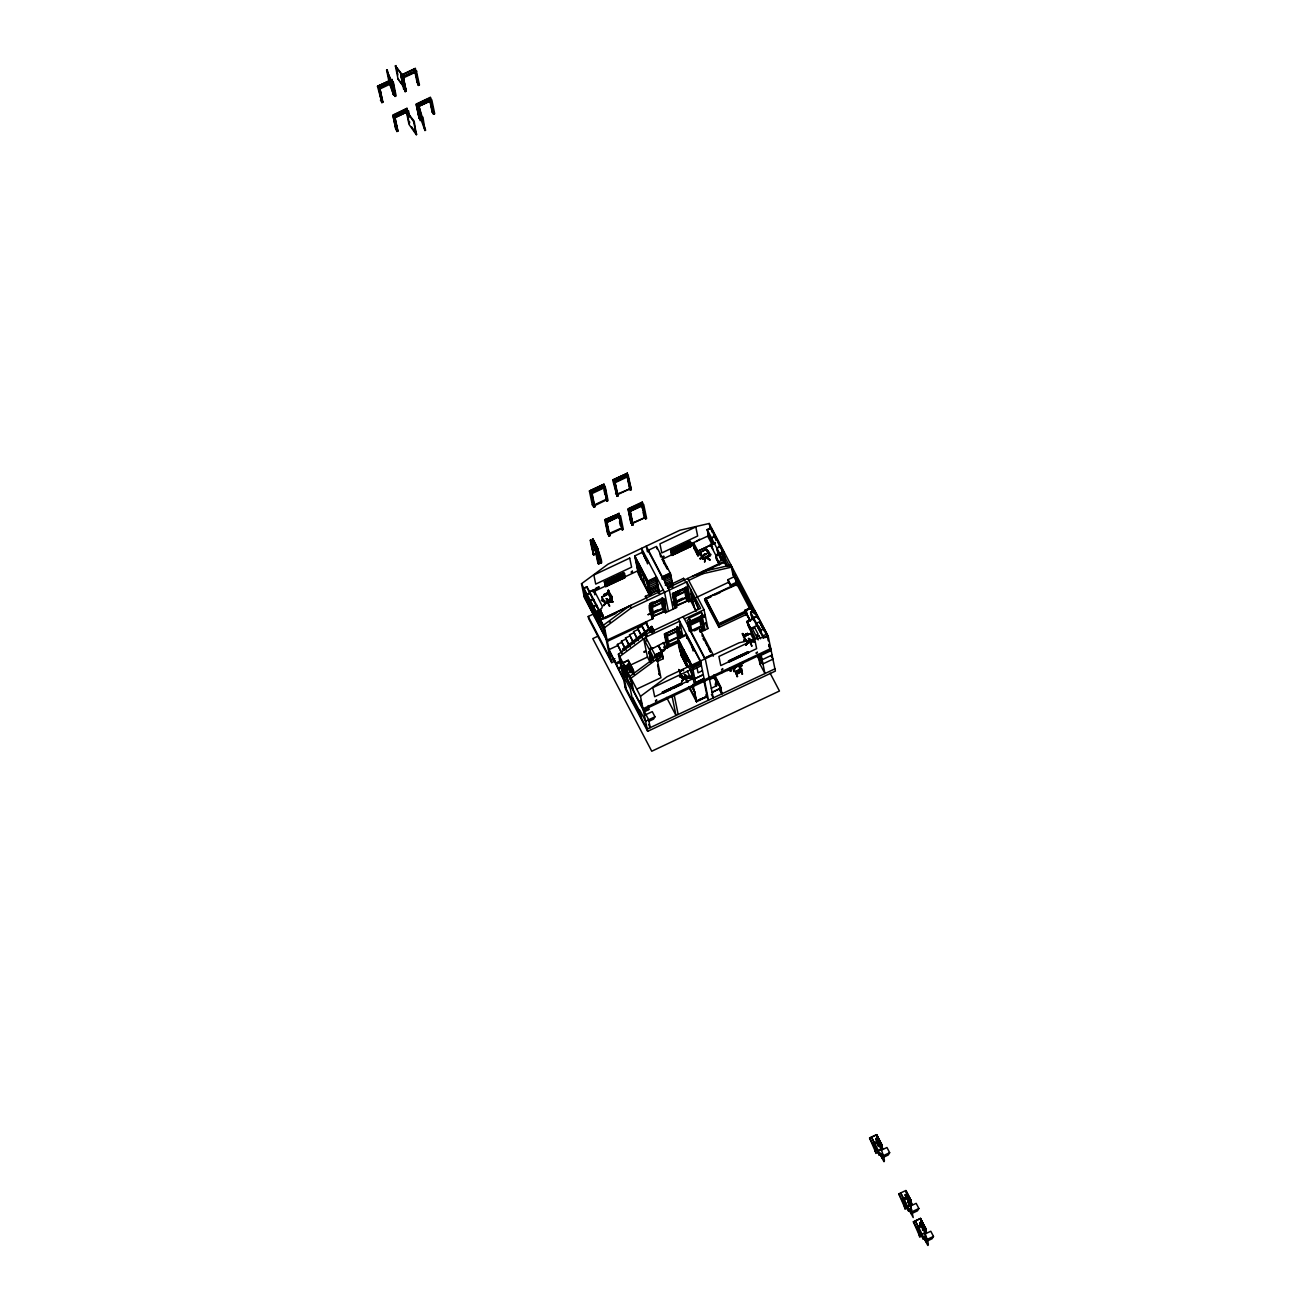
<?xml version="1.0" encoding="UTF-8"?>
<svg xmlns="http://www.w3.org/2000/svg" width="1311" height="1311" viewBox="0 0 1311 1311"><rect width="100%" height="100%" fill="white"/><g stroke="black" fill="none" stroke-linecap="round" stroke-linejoin="round"><path stroke-width="1.5" d="M706.432 556.7L710.12 559.617M734.422 574.497L735.078 575.742L734.488 574.382M752.121 606.534C752.973 609.009 750.334 603.437 750.908 606.567M752.317 607.681L752.022 606.698L754.186 611.582M663.284 643.619L663.284 642.914C663.628 640.948 665.759 648.781 664.398 646.929M696.485 701.631L694.715 691.815L691.864 686.358M604.895 594.768L608.189 592.474L604.174 594.375L604.666 596.095M604.207 596.325L604.174 594.375M607.321 600.372L607.354 602.323L607.321 600.372L611.336 598.471L607.829 600.34L607.812 602.093L607.829 600.34M703.204 558.011L699.976 558.978L702.893 557.109M706.367 556.536L710.054 559.977L705.908 557.208L704.597 562.19L704.892 557.29M710.824 554.93C710.857 552.767 710.447 556.88 707.907 556.11M626.937 666.103L623.987 666.562M733.832 575.513C733.914 578.364 733.799 571.825 733.636 575.447M705.826 556.618L705.351 556.438M696.567 700.877L707.219 696.567L696.502 701.762L688.734 686.833M609.369 622.102L610.238 621.693M644.619 715.232L652.272 711.627L654.976 716.789L653.55 719.116L648.961 721.279M880.812 1150.419L886.957 1147.518L889.661 1152.68L888.219 1155.007L882.09 1157.908L880.123 1154.139M910.047 1206.235L916.176 1203.351L918.88 1208.513L917.454 1210.84L911.325 1213.724L909.359 1209.955M924.665 1234.143L930.794 1231.258L933.498 1236.42L932.072 1238.748L925.943 1241.632L923.96 1237.879M608.091 601.438L613.024 601.602M687.882 676.935L691.143 677.59L686.063 678.016M750.253 641.472L755.349 641.833L750.351 641.325M604.715 601.421L601.372 600.438L604.732 600.471M606.944 602.257L603.634 605.748L605.371 602.732M606.403 601.88L603.486 605.42L606.878 601.929M609.468 606.337L607.239 601.962M608.157 601.765L613.089 601.929L609.746 600.962M682.834 677.394L679.491 676.427L682.867 676.443M687.587 682.31L684.997 677.902L681.769 681.736L683.49 678.705M684.539 677.853L681.622 681.392L684.997 677.902M686.227 677.41L690.979 678.213L690.995 677.246M743.616 640.342L746.991 640.358M751.711 646.225C750.171 642.324 749.761 639.67 745.68 644.979L748.597 641.44M748.663 641.767L745.746 645.307L749.122 641.816M623.02 649.125L651.157 626.904L651.6 627.74L623.741 650.01L623.02 649.125L624.61 649.355L623.741 650.01L623.249 648.929M623.446 649.961L651.6 627.74M615.383 660.924L611.713 662.661L604.535 627.674L630.952 608.157L686.767 581.838L700.648 608.353L644.832 634.671L618.415 654.189L625.593 689.176L647.667 731.325L775.375 671.085L771.163 650.567L768.672 645.831M682.752 636.294L679.655 621.201L646.077 637.031L619.661 656.565L622.201 668.987M628.559 669.708L627.723 664.349L632.836 674.116M646.52 641.03L645.749 637.277L657.073 658.909L630.984 678.197L633.524 690.618M647.667 731.325L640.489 696.338L666.906 676.804L739.109 642.8L768.18 636.097L770.999 649.781L643.291 710.021L621.217 667.873M876.6 1142.209L878.436 1145.699C869.603 1123.216 887.088 1159.596 883.991 1161.71L879.73 1153.582M876.059 1148.977L875.125 1144.454L877.764 1142.487L875.945 1138.997M882.369 1153.827L879.304 1155.286L878.403 1150.73L881.287 1148.6M905.835 1198.025L903.05 1199.352L905.819 1197.926L905.409 1194.649L910.522 1204.416L907.638 1206.546L908.572 1211.085L911.604 1209.66L910.473 1207.497M905.278 1204.809L904.344 1200.27L906.999 1198.303L905.18 1194.829M919.486 1230.75L917.651 1227.145L920.42 1225.834C916.471 1212.478 931.007 1245.155 927.827 1245.45L923.567 1237.305M922.715 1235.683L919.65 1237.125L918.028 1229.243L923.19 1238.993L922.256 1234.454L925.14 1232.324M647.011 622.643L607.337 641.358L584.313 597.39L581.51 583.723L608.091 564.123L679.983 530.218L709.218 523.482L768.18 636.097M624.151 666.43L626.445 665.349L624.61 666.644M626.855 666.168L624.56 667.315M395.365 65.911L403.264 75.907L405.394 89.427L398.069 79.053L395.365 65.911L402.69 76.267L406.23 91.147L405.165 91.655L402.035 77.333L416.587 71.155L402.035 77.333M398.069 79.053L405.951 89.066M406.279 111.189L414.178 121.186L416.308 134.705L408.983 124.332L406.279 111.189L413.604 121.546L416.308 134.705M705.564 557.355L709.693 560.125M655.09 654.861L663.972 650.649A3.146 2.901 -11.6 0 0 665.218 647.273L665.07 646.946M662.891 657.778L661.924 651.747L663.972 650.649M379.698 87.837L382.943 102.127L381.878 102.635L377.502 86.28L392.071 79.414L395.234 95.637L393.021 81.577L378.748 88.312L393.021 81.577M403.69 89.214L400.855 75.448L415.358 68.434L400.789 75.301L404.87 91.098M392.153 79.561L377.502 86.28M391.432 80.184L378.404 86.329L379.42 88.279L392.464 82.134L391.383 79.922M414.718 69.204L401.69 75.35L402.706 77.3L415.751 71.155L414.669 68.926M393.316 82.134L396.135 95.916L395.07 96.424L391.923 81.856L379.534 87.853L378.65 86.182M380.206 88.82L392.333 83.101M406.23 91.147L403.493 77.841L415.62 72.121L415.112 71.138M403.624 89.082L404.689 88.574L401.92 75.055L402.821 76.874L415.243 71.007L414.374 69.336M418.258 82.347L417.488 82.708L419.422 84.936L418.356 85.428L415.358 68.434M382.288 101.226L379.666 87.64L382.288 101.226L381.403 99.554L380.403 100.193M394.709 95.375L392.202 84.035M417.98 84.396L415.21 70.876M395.889 129.412L392.776 115.089L407.033 108.354L393.071 115.647L395.889 129.412L397.528 131.084L394.414 115.827M416.964 104.372L419.176 118.432L416.062 104.11L430.319 97.375L433.859 113.959L433.154 111.156L432.073 111.664L433.613 114.237L434.695 113.729L431.794 99.816L417.226 106.683L420.126 120.596L421.192 120.104L418.422 106.584L430.877 100.865L429.992 99.194L417.57 105.044L418.455 106.715M419.569 115.466L417.226 104.061L429.352 98.341L429.861 99.325M419.176 118.432L416.357 104.667L430.614 97.932M393.677 115.352L396.84 131.592L397.905 131.084L394.267 115.892L406.689 110.042M407.557 111.714L395.168 117.695L394.3 116.023M395.594 128.855L396.676 128.363L397.036 129.396M409.868 122.136L408.786 122.644L409.458 123.545M418.881 117.875L419.962 117.367L421.192 120.104M593.08 504.538L592.31 504.899L589.409 490.986L603.994 484.12L607.14 500.343L604.928 486.283L590.671 493.018L604.928 486.283M612.696 480.006L627.346 473.271L612.696 480.006L617.071 496.361L618.136 495.853L614.859 481.366M604.06 484.267L589.409 490.986M603.355 484.89L590.311 491.035L591.327 492.985L604.371 486.84L603.289 484.628M626.625 473.894L613.597 480.055L614.613 482.006L627.658 475.86L626.576 473.632M606.551 499.852L594.194 505.931L591.163 491.986L603.552 486.135L591.458 492.543M618.136 495.853L616.596 493.28L613.827 479.76L614.728 481.579L627.117 475.713L630.263 490.134L631.328 489.642L628.215 475.303L613.958 482.038L628.215 475.303M590.261 490.773L593.785 507.341L594.866 506.833L592.13 493.526L604.24 487.807L603.732 486.84M615.416 482.546L627.527 476.827L626.822 475.156L614.728 481.563M593.309 504.26L592.31 504.899M615.531 493.788L616.596 493.28M606.256 499.294L593.867 505.128L594.866 506.833M617.137 494.149L629.821 488.872L617.432 494.706M606.616 500.081L603.699 486.643M630.263 490.134L629.903 489.101M593.49 506.783L591.277 492.723M605.748 498.393L606.977 501.13L608.042 500.622L605.223 486.84M604.682 519.795L619.251 513.617L604.682 519.795L607.812 534.118L605.6 520.057M629.903 511.028L632.738 524.81L630.804 522.581L627.969 508.815L642.243 502.08L645.766 518.664L644.75 516.698M618.481 515.01L617.973 514.027L605.862 519.746L609.451 535.789L608.419 533.839M641.915 502.932L644.881 517.632L632.492 523.466L629.788 510.323L642.177 504.489L641.259 503.047L629.149 508.766L629.608 509.537M631.099 523.138L628.264 509.373L642.537 502.637M606.206 520.729L618.628 514.879L619.497 516.55L607.075 522.401L606.174 520.598M606.518 521.303L618.612 514.895M606.927 521.876L609.828 535.789L608.746 536.297L605.846 522.384L620.496 515.649L623.315 529.415L622.25 529.923L621.365 528.251M630.362 511.421L629.493 509.75L641.898 503.899L642.783 505.571L630.329 511.29L633.115 524.81L631.968 525.17L629.133 511.388L643.701 504.522L646.602 518.435L645.536 518.943L644.651 517.271M593.506 542.934C588.475 526.891 604.6 562.96 601.159 563.173L597.816 548.768M591.572 541.033L593.654 555.045C583.411 517.829 601.061 560.469 597.963 563.288L592.851 538.936M590.966 540.968L593.113 539.968M594.244 544.147L593.408 540.165L597.242 549.063L599.176 558.453M607.812 534.118L619.546 528.89M632.23 523.122L644.881 517.632M609.222 534.446L621.611 528.612L618.628 513.912M595.243 549.981L597.242 549.063M595.718 550.046L597.865 549.03M595.964 550.341L590.311 540.296M598.34 549.407L592.703 539.001M593.146 554.078L595.882 553.471M596.194 553.684L594.424 554.684M597.963 563.288L600.651 562.19L601.159 563.173M600.635 562.55L598.783 564.123M649.682 595.522L638.408 573.989L634.704 555.913L643.127 551.931L643.881 555.553M635.229 556.782L638.113 562.894L641.669 579.806L638.113 562.894M635.294 558.437L638.457 564.549M635.655 560.19L645.291 578.528M693.978 548.293L697.927 555.831L698.681 555.471L692.29 543.164L708.497 535.789L707.153 529.595L710.988 527.792L723.525 551.784M585.64 599.16L583.346 588.344L586.935 586.656L599.356 610.369L600.7 616.875L603.24 615.678L600.34 610.205M707.301 529.923L711.119 528.12M583.493 588.672L587.066 586.984L587.459 588.819M638.473 563.009L647.896 581.576L656.336 577.594M604.404 581.805L623.954 572.579L624.544 573.694L625.314 577.446L605.748 586.673L604.404 581.805L605.748 586.673M670.626 550.571L690.192 541.345L690.782 542.459L691.553 546.212L671.986 555.438L670.626 550.571L671.986 555.438M637.113 567.335L640.26 573.333M604.977 582.92L624.544 573.694M671.216 551.685L690.782 542.459M595.341 588.59L598.93 586.689M631.328 572.186L632.361 570.924M662.563 556.667L663.792 556.093M699.664 539.182L696.174 541.607M589.508 591.654L593.703 589.671L602.06 605.715A3.409 3.13 -11.6 0 1 600.553 609.336L601.028 613.564M631.246 572.022L632.558 571.612M637.703 568.892L640.866 575.005L638.49 570.4M590.179 591.753L593.85 590.032M692.995 543.491L693.748 543.131L697.698 550.669L696.928 551.03L692.995 543.491L694.158 548.506L694.011 543.754L693.257 544.114L697.927 555.831M605.174 585.558L606.337 585.001L605.567 581.265L606.911 586.115L606.337 585.001M612.532 582.084L613.695 581.527L614.335 582.625L612.925 577.79M637.965 570.121L641.095 576.119M671.396 554.324L672.559 553.766L673.215 554.864L671.789 550.03M679.983 550.276L681.146 549.719L681.802 550.8L680.376 545.966M681.605 545.392L682.965 550.259L682.375 549.145L683.605 548.572L684.244 549.653L682.834 544.819M689.029 541.902L690.323 546.785L690.192 541.345M590.245 593.014L586.656 594.719L587.033 596.554M593.08 591.9L618.333 579.986M621.938 578.282L638.178 570.629M661.793 559.486L693.634 544.475M641.685 569.121L645.11 585.804M638.424 572.35L641.538 579.593M711.562 538.067L715.396 536.265M608.075 590.376L611.434 596.784L611.647 600.291L608.288 593.867L608.075 590.376L611.893 596.571L612.155 600.34L605.108 603.666L601.683 596.98L608.746 593.654L608.533 590.147M696.764 550.8L697.518 550.44L698.681 555.471M604.404 594.784L608.435 593.096M641.325 577.233L637.949 571.35L648.306 591.916M715.2 542.508L712.758 543.934L711.447 537.854L715.282 536.052L716.199 540.181M710.496 545.163L696.698 551.669L710.496 545.163L715.773 555.159L716.658 559.863M711.906 544.212L715.314 542.738M715.085 542.983L712.02 544.426L707.645 536.052M601.749 597.242L608.746 593.654L612.155 600.34M608.501 594.293L608.746 590.573M699.55 552.537L706.596 549.211L710.021 555.897L702.958 559.223L699.55 552.537L702.958 559.223M699.599 552.8L706.596 549.211M645.307 578.643L644.881 575.234L649.748 595.26M667.446 568.777L667.102 567.139M700.598 553.734L702.991 557.355L700.598 553.734L700.648 554.635L701.057 553.521M709.579 554.242L707.645 550.407L707.448 551.947M707.235 551.521L707.645 550.407M720.575 546.179L716.756 547.982L717.953 553.848M592.982 606.813L596.571 605.125L596.947 606.96M716.871 548.211L720.706 546.392L721.083 548.244M709.284 552.357L709.956 555.635L702.909 558.961L702.45 556.093L709.284 552.357L702.237 555.667L702.68 558.552L709.743 555.225M607.534 600.782L611.565 598.898M608.042 600.766L611.565 599.094M611.418 599.881L611.663 596.161M605.108 603.666L612.106 600.077M648.24 583.215L656.647 579.134M709.562 554.078L707.448 551.243M656.975 580.773L648.568 584.853L635.868 559.961L637.736 569.007M670.708 575.005L662.268 578.987L661.94 577.348L670.363 573.366L656.467 546.441L648.044 550.423L661.924 576.938L670.347 572.956L672.723 584.526M662.284 579.085L670.724 575.119M648.945 586.656L657.352 582.576L655.779 579.577M715.675 555.061L718.739 553.619M598.16 623.086L595.768 612.057L599.356 610.369M723.492 551.685L719.69 553.586L707.153 529.595M664.333 580.052L671.068 576.758L669.495 573.759M715.888 556.11L718.952 554.651L715.986 556.225L719.477 564.844L716.543 559.24M611.713 662.661L588.688 618.694L588.229 616.465L593.785 613.843M649.306 588.442L657.712 584.362L656.139 581.347M596.046 613.794L599.635 612.09M664.628 581.822L671.412 578.512M647.962 589.901L650.076 594.522M649.65 590.114L658.089 586.148M647.945 591.146L647.732 588.786L650.633 594.899L647.863 581.035L656.287 577.053L659.63 593.326M649.666 590.229L658.106 586.246L656.516 583.149M665.005 583.641L671.789 580.314M596.685 616.875L600.274 615.187M650.043 591.998L658.45 587.918M724.475 556.798L720.673 558.715L717.936 553.439M603.093 625.232L598.488 616.449L596.947 617.17L604.617 631.82M724.344 563.583L723.131 557.65L724.655 556.929L729.768 566.696M650.387 593.686L658.81 589.704L657.237 586.705M724.819 558.486L720.984 560.305L719.575 553.373L723.41 551.554L724.967 558.814L718.838 561.714M645.733 597.996L645.389 596.341L658.843 589.819M672.068 586.804L671.298 584.132L683.555 578.348L685.014 581.134M667.381 586.492L672.543 583.952M599.455 620.103L663.284 589.95M668.036 587.705L724.098 561.321L726.802 566.483L726.196 563.517M601.061 619.562L631.033 605.42M667.725 588.213L672.609 585.902M692.192 576.561L724.295 562.304L724.098 561.321M667.758 588.311L672.625 586.017M605.125 618.513L616.055 613.351M696.977 575.185L713.364 567.45M688.685 580.396L702.942 573.677L732.013 567.04L734.209 577.676M654.631 602.06C644.045 601.274 652.288 618.104 652.567 618.136L649.732 604.371M679.54 590.311L672.412 593.67L675.231 607.452M649.797 604.633L657.942 600.782M673.084 593.654L682.851 589.032M649.42 605.207C667.496 595.112 664.005 595.26 665.595 611.991M672.707 594.227L686.669 586.951M584.067 596.144L607.075 640.112L653.32 618.481L650.584 605.174L662.694 599.455L662.186 598.471M662.022 597.783L665.431 612.761L676.607 607.501L673.87 594.178L685.981 588.475L688.717 601.782L690.635 600.7L686.767 581.838M675.116 595.21L679.77 593.014M651.977 606.846L655.074 605.371M675.247 595.866L679.901 593.67M598.324 635.999L592.785 638.621L651.747 751.236L779.455 691.012L770.098 673.133M695.748 609.631C692.978 607.419 688.734 584.788 693.077 596.62A17.043 1.721 64.7 0 1 698.435 608.386M648.175 614.728L649.404 614.154M648.093 614.564L649.322 613.99M653.058 612.106L657.712 609.91M677.885 600.389L682.539 598.193M676.46 601.782L685.932 597.292L684.85 592.031L675.542 596.423L676.623 601.683M733.767 576.152L734.57 574.874M735.209 578.61L734.357 576.25L749.351 605.174L750.089 608.763M731.227 587.295L727.966 579.659L734.111 576.758M665.005 611.483L652.321 616.776M675.886 606.354L688.275 600.52L677.295 604.977L676.755 602.339L686.063 597.947L686.603 600.585M675.935 606.6L673.362 593.211L673.87 594.178M749.351 605.174L750.121 604.813L736.159 578.151L735.274 578.495L736.864 585.689M728.457 582.002L730.686 585.345M688.881 601.012L688.701 596.784M696.207 597.554L729.08 582.035M735.717 579.577L735.717 579.331M642.57 638.523L637.621 628.297L641.915 626.281L641.669 625.101L647.306 635.851M728.228 580.888L730.997 586.181L730.751 584.968L736.88 582.068L734.16 576.332M637.572 639.932L633.574 631.574L637.867 629.559M746.434 611.598L718.969 624.544L705.58 598.422L736.7 583.756L749.925 609.009M747.286 614.007L718.936 627.379L704.974 600.717L704.613 598.947L736.864 584.608L736.7 583.756M633.524 643.144L629.526 634.786L633.819 632.754M705.744 599.274L711.234 596.685M714.905 594.965L720.394 592.375M629.477 646.356L625.478 637.998L629.772 635.966M654.418 631.492L651.764 626.429L650.83 626.855L652.091 632.967M650.879 627.051L651.796 626.625M624.495 647.765L621.43 641.194L625.724 639.178M621.709 653.386L617.383 644.406L621.676 642.39M617.628 645.586L609.041 649.633L623.413 678.59M684.408 618.956L704.04 609.713L687.669 578.446M689.127 618.186L701.385 612.401L702.843 615.187L703.188 616.825L690.93 622.61L689.127 618.186L690.93 622.61M687.079 620.365L688.308 619.792M690.586 620.972L702.843 615.187M667.135 647.798L664.316 634.016L678.951 627.281L680.966 637.13M695.633 619.251L687.603 623.036L689.291 631.05M696.78 618.89L700.418 617.17M687.669 623.348L701.451 616.793L704.22 630.312L702.991 627.936M679.917 637.703L677.934 628.051L665.529 634.049L668.282 647.421L667.414 645.749M687.947 621.398L688.832 623.069L703.188 616.825M614.925 658.679L611.254 660.416L588.229 616.465M704.679 617.432L704.581 614.498M667.037 635.606L676.509 631.115L675.968 628.477M615.973 662.891L621.168 660.449M616.236 664.153L621.381 661.711M650.01 648.289L652.665 647.831L651.239 647.716M643.914 651.665L645.143 651.092M704.679 623.315L705.908 622.741M663.219 643.455L664.448 642.865M704.876 624.02L705.924 623.446M621.201 663.612L628.215 660.17L633.492 670.511L630.722 671.773M650.223 649.781L664.333 642.341M634.18 674.198L630.902 665.988L625.773 668.413L623.053 662.776L628.297 660.597M650.797 661.776L649.076 651.796L653.484 660.58M681.425 656.139L677.689 638.26L686.112 634.295L700.73 662.202L692.306 666.168L695.813 683.605L704.351 679.852L700.484 660.973L678.41 618.825M694.191 630.902L697.567 629.313M684.686 635.966L677.934 639.145L691.585 665.218M703.532 627.494L702.45 628.002L703.991 630.591L701.139 616.94M618.284 668.053L621.709 666.43M650.141 653.009L650.944 660.99M750.597 606.698L751.449 605.42M663.972 646.946L665.185 646.372M665.283 646.536L664.169 647.65M667.381 645.536L678.541 640.456M618.53 669.233L621.955 667.61M667.676 646.094L678.295 641.079M699.795 630.935L703.335 629.28L700.648 616.121M749.892 620.48L744.632 610.418L750.777 607.534L753.546 612.909M680.671 645.717L678.574 642.226L691.487 666.889M744.812 610.811L750.941 607.911M629.46 665.562L647.781 656.926M662.137 650.158L679.655 641.898M700.779 631.935L707.907 628.575L704.04 609.713M744.927 611.041L751.056 608.14M718.969 624.544L718.805 623.692L744.435 611.598M625.363 668.184L627.084 671.806L625.363 668.184L625.658 669.38M751.301 608.632L752.235 610.877M628.133 667.627L625.363 669.036L626.183 670.363M655.041 654.992L661.678 651.862L658.532 645.864M718.936 627.379L718.575 625.593L746.926 612.237M751.793 610.025L753.186 612.335M654.697 656.516L662.055 653.042L658.401 646.061M680.933 644.275L683.342 657.335M626.511 670.691L626.199 669.872M754.677 617.923L752.121 619.12L750.629 612.188L754.464 610.385L766.886 634.098L762.953 635.786L763.461 638.211L751.269 614.941M654.91 657.499L662.268 654.025M750.777 612.516L754.595 610.713M702.532 636.54L702.499 634.737M629.28 672.019L633.41 670.085M681.343 647.568L691.733 666.775M630.771 672.133L633.459 670.871L628.182 660.351M656.631 661.121L656.123 660.138M680.212 650.19L684.145 656.975M657.696 661.301L663.219 658.696L661.678 651.862M683.555 649.863L684.08 652.829M753.612 617.94L757.447 616.137M754.349 618.022L746.647 621.43L755.562 638.588M747.942 624.855C757.545 640.997 747.794 628.936 747.286 621.709L753.137 619.054M630.853 680.802L625.74 671.035L627.363 678.918M686.718 655.336L687.357 658.401M760.298 621.578L756.349 623.167L756.84 625.593M658.696 669.708L659.482 671.052L658.614 669.495M659.105 670.036L658.991 670.511M684.211 659.007L684.162 657.073M751.662 632.59L750.793 628.395L757.791 625.101M742.354 633.672L747.303 642.947L742.354 633.672L744.173 636.933M754.841 627.871L752.53 628.952L755.857 635.36L758.119 634.147L754.857 628.002M658.958 673.92L659.613 674.821M686.046 662.022L689.406 660.334M680.589 652.091L686.341 662.465M689.635 660.908L690.373 664.038M743.566 635.474L747.516 633.393C749.63 636.884 745.877 631.771 743.779 635.901L743.501 635.294M743.714 635.704L747.516 633.393M632.476 688.685L629.952 676.247L654.009 658.466L643.717 638.785L647.47 657.073L650.141 662.186M750.548 633.41L743.55 636.999L750.548 633.41C758.708 640.358 749.892 643.144 747.09 642.521M760.233 630.591L764.067 628.772M637.179 688.898L660.941 677.705L657.073 658.909M678.688 669.544L681.589 676.181L678.688 669.544L679.655 671.986L683.392 669.479L679.377 671.379L682.965 669.905L683.654 670.806M704.466 658.564L712.889 654.582L713.233 656.237M692.306 666.594L700.746 662.629M750.646 639.391L751.596 640.915L750.646 639.391L746.713 641.472M758.217 639.899L756.545 636.622L758.856 635.54L760.527 638.818M756.578 636.753L758.872 635.671M746.86 641.718L750.875 639.817M692.634 668.168L701.057 664.087M751.383 640.489L750.236 639.817M692.978 669.79L701.385 665.709M764.755 637.72L767.296 636.409L759.806 622.184M682.507 677.377L686.522 675.493L687.472 677L686.112 675.902L682.572 677.558M682.802 677.984L686.522 675.493M682.785 679.508L689.783 675.919L682.785 679.508L681.163 676.443M702.417 670.74L698.058 672.805L697.042 667.873M641.603 703.27L640.325 700.516L641.423 703.368M640.981 702.286L641.292 702.499M694.797 678.656L703.22 674.69L694.814 678.77M655.566 700.975L656.598 699.713M722.672 668.544L721.64 669.823M756.283 653.484L757.316 652.206M757.414 652.37L756.086 652.78M655.467 700.811L656.795 700.402M721.558 669.659L722.869 669.249M704.007 678.524L694.83 682.982L704.04 678.639M643.029 708.759L770.737 648.535L768.869 644.963M709.53 679.639L714.905 677.115L716.675 685.735L711.299 688.259M739.83 666.381C733.799 663.235 734.324 676.197 733.111 668.528L739.535 665.496L742.01 671.396L736.569 673.969L737.11 676.64L736.307 673.788L737.11 676.64M771.163 650.567L761.199 655.271L764.936 673.559L759.97 664.071L757.987 654.402L762.953 663.89L772.916 659.187L771.261 656.024M645.143 710.873L648.568 709.251M643.537 712.119L649.06 709.513L648.24 705.564M731.21 670.839L729.85 670.445L731.21 670.839L730.555 667.643M741.944 665.775L740.584 665.382L741.944 665.775L741.289 662.579M733.767 668.577L733.98 671.707M741.78 670.839L736.241 673.461L736.536 671.461M741.518 670.855L741.469 668.479L736.241 671.593M741.239 668.757L736.29 671.085L736.536 673.313M736.34 671.412L741.354 669.02M772.081 655.041L762.117 659.744L759.626 655.008M694.715 691.815L691.553 686.505M736.569 673.182L741.485 670.642M741.977 674.346L741.846 671.183L742.567 674.067M759.839 663.399L761.068 662.825M715.069 684.834L718.133 683.375M759.97 664.071L761.199 663.481M736.782 676.132L737.7 676.361M654.976 716.789L645.586 721.197L639.735 710.021L641.358 717.92M696.305 699.566L689.34 687.013M712.102 692.208L721.312 687.865L712.152 692.405M774.916 668.856L647.208 729.08L625.134 686.931M879.173 1146.24L881.942 1144.995L876.666 1134.654L869.537 1138.014L875.502 1151.746L874.765 1147.83M876.617 1134.769L869.652 1138.079L874.732 1147.928L876.617 1146.994M876.584 1142.11L873.814 1143.52L875.65 1147.01M879.075 1145.863L881.942 1144.995M879.222 1146.617L881.91 1145.355L876.633 1134.834M879.861 1149.632L882.565 1148.354M878.878 1151.943L875.814 1153.401L874.191 1145.519L879.337 1155.27M882.09 1157.908L881.992 1156.302L889.661 1152.68M904.737 1207.562L898.772 1193.846L905.901 1190.486L911.178 1200.81L908.392 1202.072M910.145 1201.22L911.866 1204.514L910.85 1200.319L908.294 1201.613L911.079 1200.384M905.835 1202.81L904 1203.678L898.772 1193.846M908.457 1202.433L911.145 1201.171L905.868 1190.667M909.097 1205.448L911.8 1204.186M908.097 1207.775L905.032 1209.217L903.41 1201.335L908.572 1211.085M911.325 1213.724L911.211 1212.118L918.88 1208.513M922.387 1234.044L919.355 1235.47L913.374 1221.754L920.502 1218.394L925.779 1228.718L923.059 1230.013M922.911 1229.603L925.697 1228.292L923.19 1224.195L918.061 1226.621L915.34 1220.983L920.486 1218.574L925.746 1229.079L923.075 1230.357M918.618 1231.586L920.453 1230.718M923.01 1229.98L925.763 1228.686M923.141 1239.01L926.221 1237.568L924.566 1234.421M925.943 1241.632L925.828 1240.042L933.498 1236.42M593.441 540.312L591.605 541.164L595.964 549.407M707.071 696.288L698.321 700.123L707.219 696.567M699.959 558.289L703.138 557.683M386.598 69.958L391.514 81.544L386.598 69.958L388.908 81.233M389.285 83.117L393.579 94.9L390.547 84.576M422.306 117.351L418.668 105.339L425.01 130.51L422.961 117.138M751.465 609.304L752.416 608.37L751.547 609.631M749.384 641.39L749.45 640.915M604.65 601.093L601.618 600.159M686.374 677.115L691.208 677.918M608.255 601.126L612.942 601.602M746.893 640.981L743.861 640.047M679.639 676.755L682.769 677.066M716.445 539.853L717.33 540.837M651.157 626.904L653.484 631.935M754.448 613.745L754.579 612.598M411.654 126.938L416.865 134.345M874.912 1143.733L871.504 1137.211L874.208 1142.897L879.353 1140.472L881.762 1144.601M910.981 1200.434L908.572 1196.287L903.443 1198.713L900.739 1193.076L904.131 1199.549M751.17 606.206L750.334 605.895M736.553 672.969L737.224 674.018L741.272 671.461M733.111 668.528L736.569 673.969L736.225 670.953M717.838 541.722L720.034 546.31M717.527 541.853L718.084 542.918M751.695 607.108L753.891 611.729M391.956 81.987L391.055 80.184M603.879 486.692L602.962 484.89M591.458 492.559L590.556 490.625M711.496 529.955L715.675 537.985M721.984 549.965L723.803 553.504L719.968 555.323L717.248 550.046M755.103 613.138L757.938 618.612L757.332 615.908L753.497 617.727L754.104 620.365M759.479 622.037L762.789 628.297M713.561 535.068L716.068 539.935M721.427 549.932L724.147 555.208L720.313 557.011L717.592 551.751M722.672 553.357L724.491 556.896M723.016 555.045L724.967 558.814M723.131 557.65L727.72 566.45M758.889 626.314L761.216 630.771M750.629 612.188L763.051 635.917M707.678 531.758L711.84 539.804M708.071 533.708L712.25 541.738M710.398 544.245L713.004 549.227M750.22 620.431L745.107 610.664L746.172 615.498L745.385 611.68M744.632 610.418L750.384 621.217M727.966 579.659L730.768 585.067M716.101 557.142L719.051 562.763M716.314 558.191L719.264 563.796M747.286 621.709L750.793 628.395M747.516 622.758L750.138 627.772M750.597 633.672L753.956 640.096M709.284 555.438L709.038 552.98M757.414 655.844L760.151 661.088M757.545 656.5L759.38 659.99M703.155 558.322L702.909 555.88M743.484 636.736L745.238 640.079M690.963 545.097L691.553 546.212M747.417 653.402L746.828 652.288L747.352 653.435L748.581 652.845L747.991 651.731L728.424 660.957L729.014 662.071L743.73 655.139L743.14 654.025L743.665 655.156M688.963 541.918L689.553 543.033M689.799 545.638L690.373 546.753M687.8 542.475L689.094 547.359M687.734 542.508L688.324 543.623M746.123 654.009L745.533 652.894L746.188 653.976L744.894 654.582L744.32 653.468L744.959 654.55M702.942 573.677L701.926 571.727L730.997 565.074L733.177 575.726M686.571 543.049L687.865 547.949L687.275 546.834M686.505 543.082L687.095 544.196M685.342 543.623L686.702 548.49L686.046 547.408M685.292 543.655L686.636 548.522M684.113 544.212L685.473 549.08M742.501 655.713L741.928 654.599L742.452 655.746M684.063 544.245L685.407 549.096M740.633 655.205L741.272 656.287M739.404 655.779L740.059 656.877M738.175 656.352L738.83 657.45M679.147 546.556L680.507 551.423L679.917 550.292M736.946 656.942L737.601 658.024M705.58 598.422L718.805 623.692M677.934 547.129L679.344 551.964L678.688 550.882M735.733 657.516L736.372 658.597M704.613 598.947L718.575 625.593M676.705 547.703L678.049 552.57M734.504 658.089L735.143 659.187M677.476 551.456L678.115 552.537M739.601 670.15L739.715 671.527M675.476 548.293L676.82 553.144L676.247 552.029M733.275 658.679L733.914 659.761M674.247 548.867L675.607 553.734L675.018 552.619M732.046 659.253L732.702 660.334M738.24 670.79L738.355 672.182M673.018 549.44L674.378 554.307M730.817 659.826L731.472 660.924M729.588 660.416L730.243 661.498M691.11 593.391L692.847 596.734A17.043 1.721 64.7 0 1 698.206 608.501M702.893 616.465L701.385 612.401M702.237 616.301L704.99 629.935M706.088 625.101L707.907 628.575M430.057 98.489L431.073 100.439L418.045 106.584L417.013 104.634M690.635 600.7L696.141 611.205M630.099 486.905L627.281 473.14M631.328 489.642L627.608 475.598M689.504 600.717L686.964 587.508M688.717 601.782L686.702 595.243M663.989 556.782L662.76 557.372M698.992 627.658L712.889 654.173L704.449 658.155L690.569 631.64L701.123 626.707L701.664 629.346M662.694 560.518L667.135 568.925M703.433 638.228L709.693 650.256M708.579 648.453L710.365 651.862L709.644 648.355M671.298 584.132L672.756 586.918M402.985 76.857L403.493 77.841M417.226 104.061L417.701 104.847M714.774 675.394L721.345 688.062M683.162 616.596L705.236 658.728L709.104 677.607M713.905 674.952L720.886 688.275L722.017 693.798L719.231 688.455M714.118 675.935L720.64 688.39M714.085 677.459L715.544 680.262M631.869 522.073L632.394 523.056M676.099 606.518L676.607 607.501M718.985 688.57L721.771 693.912L720.313 687.161M404.689 88.574L405.574 90.246M632.197 522.909L633.115 524.81M419.799 118.154L420.815 120.104L417.996 106.322M715.347 683.211L716.675 685.735M643.406 552.931L647.568 563.894M646.667 559.141L648.503 562.632M644.504 555.962L646.88 560.567M686.669 636.622L693.945 650.6M659.122 593.359L657.647 590.556L658.417 593.227M711.431 694.404L713.282 697.911L709.366 678.852M606.813 497.901L607.14 500.343M394.201 93.687L395.234 95.637M395.07 96.424L391.842 84.051M634.704 555.913L648.142 581.461L650.879 594.784M677.689 638.26L692.306 666.168M639.719 566.286L644.307 575.136M646.438 580.134L648.027 583.248M705.76 694.879L708.53 700.156L704.613 681.097M648.273 589.065L650.649 593.67M647.142 587.557L650.403 593.785M681.753 653.714L693.06 675.411M641.898 579.691L649.519 594.145M680.95 653.845C697.436 686.276 675.575 648.634 678.836 642.21M681.31 655.615L687.03 666.857L683.686 649.519L686.915 666.627M687.259 671.101L689.832 676.181M394.447 116.023L393.939 115.04L406.066 109.321L407.59 111.845M591.163 491.969L592.13 493.526M649.633 603.617L650.584 605.174M393.742 115.614L394.758 117.58L407.803 111.419L406.721 109.206M645.389 596.341L646.847 599.143M394.005 117.81L408.508 110.796L409.786 116.843M382.435 101.16L382.943 102.127M653.32 618.481L650.027 603.994M608.927 533.888L609.828 535.789M680.77 674.428L683.178 679.032L682.048 675.952M624.724 576.332L625.314 577.446M651.338 626.838L653.452 631.23M623.38 574.251L622.791 573.136L624.085 578.02M680.606 683.523L681.179 684.637L680.54 683.539M679.377 684.096L679.95 685.211L679.311 684.129M658.777 645.749L661.924 651.747M622.283 577.479L622.922 578.577L621.578 573.71L622.856 578.61M651.272 632.492L645.717 621.889L649.977 631.492M620.283 574.316L621.643 579.183M645.962 623.069L650.649 632.033M678.082 684.703L678.737 685.784M661.563 654.664L663.137 657.663M619.054 574.89L620.414 579.757L619.824 578.643M661.399 655.205L663.219 658.696M676.853 685.276L677.508 686.374M617.825 575.48L619.185 580.331M675.624 685.866L676.279 686.948M616.596 576.053L617.956 580.92L617.366 579.806M674.411 686.44L675.05 687.521M641.915 626.281L646.602 635.245M615.383 576.627L616.793 581.461L615.957 577.741M673.182 687.013L673.821 688.111M630.952 608.157L629.706 605.78L603.289 625.314L605.829 637.736M644.832 634.671L646.077 637.031M614.154 577.201L615.564 582.051L614.925 580.953M671.953 687.603L672.592 688.685L682.343 684.08L681.769 682.965L662.202 692.192L662.792 693.306L671.363 689.258L670.724 688.177M611.696 578.364L613.056 583.231M669.495 688.75L670.15 689.832M637.621 628.297L642.308 637.277M650.961 654.533L652.141 657.794M610.467 578.938L611.827 583.805L611.237 582.69L607.616 584.395L608.206 585.509L606.796 580.675M648.781 651.944L653.337 660.646M668.266 689.324L668.921 690.422M609.238 579.528L610.598 584.378L610.008 583.264M667.053 689.914L667.692 690.995M597.308 557.191L594.162 546.064M608.025 580.101L609.435 584.935L608.075 580.068M665.824 690.487L666.463 691.569M598.734 562.927L598.029 559.24M645.34 651.78L644.111 652.37M633.574 631.574L638.277 640.555M664.595 691.061L665.234 692.159M666.562 697.403L676.017 715.495L672.117 696.42M663.366 691.651L664.005 692.732M629.526 634.786L634.229 643.75M599.127 587.377L595.456 589.114M625.478 637.998L630.181 646.962M601.683 596.98L605.059 603.404M621.43 641.194L626.134 650.174M628.739 662.596L629.444 663.956L628.788 661.645M629.886 664.792L630.902 666.742L630.247 664.448M631.197 667.299L632.213 669.265L631.574 666.955M632.508 669.823L633.672 672.019M877.305 1137.325L876.83 1135.326M877.747 1138.161L878.632 1139.833M879.058 1140.668L880.091 1142.618M880.386 1143.176L881.402 1145.142M906.54 1193.141L907.556 1195.091M907.851 1195.648L908.884 1197.615M909.178 1198.172L910.195 1200.122L909.539 1197.812M910.49 1200.679L911.342 1202.318M921.027 1220.803L921.879 1222.458M922.321 1223.294L923.354 1225.244M923.632 1225.801L924.665 1227.752M924.96 1228.309L925.959 1230.226M600.176 609.386L603.601 617.792L603.142 615.564M877.698 1139.177L878.124 1140.013M879.009 1141.701L879.452 1142.536L878.272 1138.079M880.058 1143.749L882.631 1148.682L881.484 1144.224M906.786 1194.763L906.048 1191.158M907.802 1196.681L908.244 1197.517L907.196 1193.354M909.113 1199.188L909.703 1200.302L908.523 1195.861M922.272 1224.31L922.698 1225.146M923.583 1226.817L924.026 1227.653M924.763 1229.128L926.484 1232.422L925.582 1228.26M600.684 611.549L603.371 616.678M617.383 644.406L622.283 653.763M602.044 615.498L603.83 618.923M627.494 664.513L629.329 668.004L626.674 669.97L627.608 674.51M919.798 1222.737L921.617 1226.227L918.962 1228.178L919.896 1232.717M588.213 590.278L599.668 612.204L596.079 613.892L583.87 590.507M598.177 610.287L599.979 613.712L596.407 615.514L593.703 610.27M598.488 611.762L600.291 615.285L596.702 616.989L593.998 611.745M600.7 616.875L599.258 610.254L595.669 611.942L596.997 618.35M880.189 1152.861L881.992 1156.302M909.408 1208.676L911.211 1212.118M924.026 1236.601L925.828 1240.042M581.51 583.723L604.535 627.674M618.415 654.189L640.489 696.338M875.125 1144.454L878.403 1150.73M904.344 1200.27L907.638 1206.546M922.256 1234.454L915.34 1220.983M908.949 1209.398L913.21 1217.542L910.129 1203.645M583.346 588.344L595.768 612.057M627.199 672.527L625.789 669.118M903.033 1199.237L904.869 1202.826M621.086 663.53L626.281 673.444M913.374 1221.754L918.569 1231.652M584.509 594.014L594.162 612.499M594.293 613.22L597.111 618.579M621.873 667.348L627.051 677.263M585.443 598.177L594.833 616.203M620.972 666.627L648.65 719.739L650.272 727.638L648.601 724.442M623.675 676.165L630.247 688.717L632.951 701.877M623.659 679.77L609.287 650.846M626.281 474.041L627.15 475.713M677.082 626.511L677.951 628.198M752.924 611.106L751.301 607.567M734.701 577.02L734.357 576.25M752.039 610.074L750.99 607.714M750.121 641.587L751.957 645.93M685.997 677.689L687.833 682.015M687.21 682.277L685.358 677.934M607.862 601.7L609.713 606.043M719.231 545.294L719.739 546.458M740.076 668.168L739.535 665.496M640.718 701.549L640.325 700.516M742.813 633.442L743.943 636.523M681.376 675.755L682.72 679.245M421.978 120.17L425.649 130.281M425.01 130.51L420.733 118.711L418.406 107.436M720.444 547.342L720.87 548.768M688.832 623.069L690.373 630.657M925.042 1227.407L926.205 1231.848M924.599 1226.555L925.632 1230.734M924.157 1225.719L925.189 1229.898M923.714 1224.884L924.566 1228.554M923.272 1224.048L924.271 1227.997M922.846 1223.212L923.878 1227.375M922.403 1222.376L923.091 1225.769M921.813 1221.262L922.944 1225.49M921.387 1220.426L922.026 1222.737M920.945 1219.591L921.78 1223.245M920.502 1218.394L921.486 1222.688M921.846 1226.047L922.567 1229.538M920.027 1222.557L920.748 1226.047M910.424 1199.483L911.456 1203.662M909.981 1198.647L911.014 1202.826M909.097 1196.976L910.096 1200.925M908.081 1195.026L908.769 1198.401M909.687 1202.81L911.047 1208.611M907.638 1194.19L908.621 1198.123M909.244 1201.974L910.26 1206.022M908.802 1201.138L909.818 1205.186M906.77 1192.518L907.409 1194.813M908.376 1200.302L909.736 1206.104M906.327 1191.666L907.31 1195.616M907.933 1199.467L908.933 1203.514M907.491 1198.631L908.507 1202.679M907.228 1198.139L908.425 1203.58M905.409 1194.649L906.13 1198.139M881.041 1143.389L882.074 1147.551M880.599 1142.553L881.303 1145.945M880.173 1141.717L881.156 1145.65M879.73 1140.881L880.763 1145.044M879.288 1140.046L879.943 1142.34M878.845 1139.21L879.845 1143.143M877.829 1137.243L878.517 1140.636M877.387 1136.408L878.37 1140.357M876.944 1135.572L877.977 1139.734M877.6 1141.553L878.731 1145.814M877.157 1140.717L878.239 1145.945M876.731 1139.865L878.091 1145.667M876.174 1138.833L877.305 1143.094M766.788 633.983L768.262 640.817M768.836 644.356L769.016 645.241M764.559 631.197L763.952 628.559L760.118 630.362L760.724 633.016M763.854 630.017L760.724 623.43L761.216 625.003M760.183 621.348L760.675 623.774M760.151 631.623L757.545 626.74M754.464 610.385L755.152 613.728M756.463 623.38L756.955 625.806M736.159 578.151L737.274 583.526M724.655 560.584L725.262 563.55M740.371 663.022L741.026 666.217M710.988 527.792L711.906 531.905M739.011 666.103L739.502 668.446M709.218 523.482L710.316 528.808M712.217 545.753L712.496 547.064M729.637 668.069L730.293 671.281M706.367 556.372L706.645 557.486M709.775 648.584L710.447 651.977M713.889 676.099L714.511 679.082M706.088 641.554L706.776 644.946M701.401 620.234L702.188 624.085M700.893 620.398L701.664 624.2M699.238 617.497L699.779 620.136L690.455 624.528L689.93 621.906M703.22 638.244L703.565 639.883M702.385 634.524L702.417 636.31M699.255 628.51L699.943 631.918M681.671 545.36L682.375 549.145M690.405 588.786L694.273 607.649M678.508 548.244L679.278 551.997M689.094 601.421L686.325 587.951L672.543 594.457L675.296 607.927M685.571 587.361L688.357 600.733L685.473 587.492M683.555 578.348L683.9 579.986M703.925 680.95L707.235 696.698M684.178 588.737L684.719 591.376L675.394 595.768L674.87 593.146M688.259 621.971L690.176 631.361M691.864 645.668L692.618 648.961M692.782 649.404L693.077 650.911M686.374 635.163L686.997 638.244M686.112 634.295L686.931 638.211M692.569 666.496L693.191 669.577M690.52 665.677L694.388 684.539M692.929 684.342L696.502 701.762M673.198 593.211L675.509 604.469M679.573 624.495L680.343 628.264M681.13 632.033L681.9 635.819M673.018 593.391L673.87 597.505M673.182 601.487L674.067 605.567M680.589 637.228L678.623 627.608L664.824 634.114L667.578 647.585M678.115 627.51L680.147 637.425M663.563 560.321L664.251 563.714M677.361 627.1L679.688 638.375M673.149 608.943L669.282 590.081L646.257 546.113L647.421 551.784M677.213 629.477L678 633.279M678.393 640.309L677.853 637.687L668.544 642.079L669.085 644.717M659.99 553.521L660.662 556.913M656.713 547.293L657.057 548.932M668.397 611.188L664.53 592.31L641.505 548.359L642.669 554.012M666.25 612.204L663.497 598.717L649.699 605.223L652.452 618.71M662.825 598.488L665.201 610.057M662.694 599.455L665.431 612.761M642.243 502.08L645.536 518.943L642.636 505.03M663.005 604.256L663.808 608.107M641.735 503.834L644.111 515.436M641.259 503.047L642.423 508.75M643.209 512.552L643.996 516.37M660.908 599.717L661.449 602.355L652.124 606.747L651.583 604.109M666.644 632.869L667.184 635.507M665.382 633.508L668.217 647.29M665.07 633.655L667.905 647.437M674.264 695.404L678.164 714.479M626.969 475.647L629.755 489.167M628.887 509.078L632.033 525.301M653.042 631.41L652.239 627.461L651.321 627.887L652.124 631.853M651.764 626.429L652.599 630.575M657.598 664.972L659.466 674.886M615.121 483.448L617.481 494.952M650.846 656.631L651.714 660.629M614.564 481.743L617.399 495.509M649.076 651.796L651.108 661.629M613.548 479.793L617.071 496.361M618.956 513.06L622.479 529.644M622.25 529.923L619.497 516.55M618.595 514.731L619.267 518.812M617.973 514.027L618.759 517.829M619.529 521.647L620.316 525.449M630.427 605.485L630.624 606.485M603.847 486.561L606.977 501.13M604.158 490.675L604.945 494.542M607.009 524.498L608.96 534.101M614.728 578.331L615.498 582.068M633.033 669.741L634.049 673.87M632.443 668.626L633.623 673.067L632.558 670.904M632.017 667.791L633.049 671.953M631.132 666.119L632.115 670.052M630.689 665.283L631.673 669.216M629.821 663.612L630.657 667.266M629.231 662.481L630.362 666.709M628.493 661.088L629.346 664.759M629.559 667.84L630.28 671.33M629.149 667.07L630.378 672.592M628.575 665.955L629.575 670.003M628.133 665.119L629.133 669.167M627.723 664.349L629.067 670.068M591.572 492.346L594.342 505.866M590.966 492.789L593.785 507.341M608.599 581.215L609.369 584.968M597.669 548.49L600.504 562.272M622.463 670.249L626.379 689.307M595.669 549.784L598.488 564.271M594.997 547.883L595.8 551.751M590.917 540.706L593.736 554.487M590.622 540.148L593.654 555.045M606.092 638.981L610.008 658.056M601.552 622.299L602.159 625.265M593.703 589.671L594.833 594.817M600.012 619.366L600.618 622.332M596.833 606.731L596.456 604.895L592.867 606.583L595.03 617.088M598.488 616.449L599.291 620.382M593.785 600.913L593.408 599.078L589.819 600.766L590.196 602.601M593.67 600.7L593.293 598.848L589.704 600.553L590.081 602.388M590.622 594.866L590.114 592.801L586.525 594.489L586.918 596.325M430.319 97.375L433.613 114.237M430.713 100.324L433.548 114.09M430.008 98.227L432.597 112.631L429.811 99.128M429.729 100.242L432.073 111.664M416.308 70.597L419.422 84.936M415.685 70.892L418.52 84.658M415.62 72.121L418.356 85.428M414.751 71.236L417.193 82.855M419.061 107.223L419.831 110.976M402.657 77.038L405.476 90.803M401.625 75.088L405.165 91.655M407.033 108.354L408.95 116.794M407.492 113.991L408.393 118.351M407.36 114.106L409.311 123.611M395.938 65.55L397.872 74.94M391.268 83.625L393.579 94.9M387.237 69.745L389.547 81.02M395.004 117.171L397.905 131.084M379.371 88.017L382.189 101.799M378.65 85.92L381.878 102.635M378.338 86.067L381.583 102.078M741.469 668.479L742.01 671.396M656.319 657.368A3.409 1.295 -27.6 0 1 660.433 655.91A3.409 1.295 -27.6 0 1 660.105 657.991A3.409 1.295 -27.6 0 1 655.942 659.794M656.041 658.106A2.556 0.967 -27.6 0 1 659.4 656.385A2.556 0.967 -27.6 0 1 659.712 657.827A2.556 0.967 -27.6 0 1 656.303 659.302M606.223 598.668L607.222 598.783L606.223 598.668M684.342 674.657L685.358 674.755L684.375 674.526M704.384 554.094L705.384 554.192L704.384 554.094M748.466 638.572L749.482 638.67L748.499 638.441M749.761 606.141L750.974 605.633L749.81 606.043M742.878 662.596L742.6 663.448L742.878 662.596M748.319 659.531L748.04 660.383L748.319 659.531M632.836 698.042L633.639 701.991L639.85 713.856L639.047 709.906L632.771 698.075M618.677 514.174L605.649 520.32L606.665 522.286L619.71 516.124L618.677 514.174M641.964 503.195L628.936 509.34L629.952 511.29L642.996 505.145L641.964 503.195M595.931 544.802L593.408 546.49L595.931 544.802M629.722 558.093L593.85 575.021L595.718 584.083L631.591 567.171L629.722 558.093M695.797 526.94L659.925 543.852L661.793 552.931L697.665 536.002L695.797 526.94M701.303 554.143L700.861 555.061L701.303 554.143M672.166 582.133L665.365 585.345L672.182 582.248M661.58 603.011L652.272 607.403L653.337 612.663L662.661 608.271L661.58 603.011M662.792 608.927L653.484 613.319L654.025 615.941L663.333 611.549L662.792 608.927M676.64 631.771L667.332 636.163L668.397 641.423L677.721 637.031L676.64 631.771M699.91 620.791L690.602 625.183L691.684 630.444L700.992 626.052L699.91 620.791M690.684 669.774L652.812 687.636L654.681 696.747L692.552 678.885L690.684 669.774M754.775 639.555L718.903 656.467L720.771 665.578L756.644 648.666L754.775 639.555M721.984 672.002L721.656 672.772L721.984 672.002M727.851 669.741L727.523 670.511L727.851 669.741M646.421 560.6L644.062 556.11L646.438 560.715"/></g></svg>
